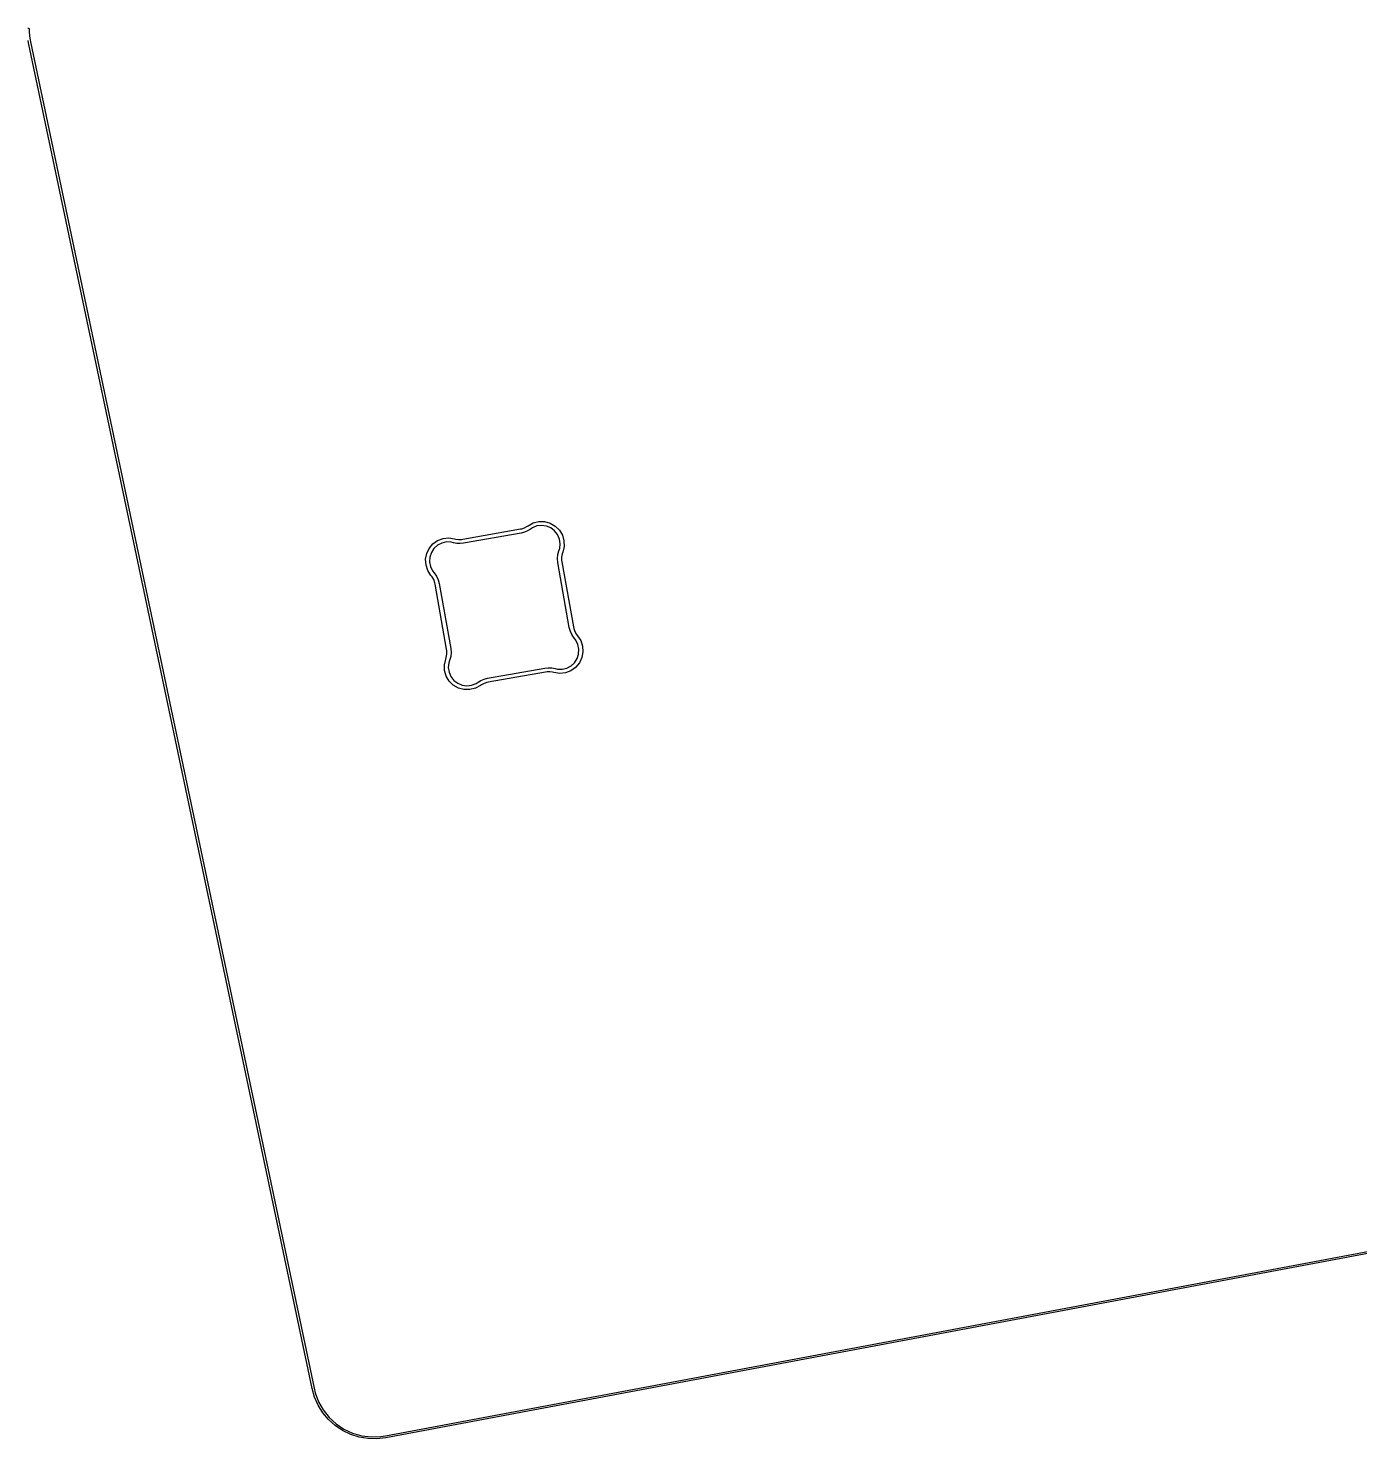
# Model space of a CAD drawing. Extents: x 9 to 292, y -476 to -359.
# Drawn here: x 150.49 to 182.55, y -476.43 to -442.47 of the extents above; entities that cross this region are included whole.
import ezdxf

# ---------------------------------------------------------------- set-up
doc = ezdxf.new("R2010")
doc.units = 0
doc.layers.add('BLACK', color=7, linetype='CONTINUOUS')

msp = doc.modelspace()

# ---------------------------------------------------------------- linework, layer by layer
at = {"layer": 'BLACK', "linetype": 'CONTINUOUS'}
for p, q in [((150.480068, -442.470003), (150.487718, -442.470053)), ((150.487718, -442.470053), (150.495363, -442.470054)), ((150.495363, -442.470054), (150.495432, -442.470104)), ((150.495432, -442.470104), (150.495519, -442.470105)), ((150.495519, -442.470105), (150.501694, -442.474653)), ((150.501694, -442.474653), (150.507863, -442.479136)), ((150.507863, -442.479136), (150.507889, -442.479217)), ((150.507889, -442.479217), (150.507959, -442.479269)), ((150.507959, -442.479269), (150.510264, -442.486528)), ((150.49536, -442.81805), (150.486788, -442.768677)), ((150.498682, -442.82383), (150.49536, -442.81805)), ((157.323279, -475.219819), (150.498682, -442.82383)), ((150.510264, -442.486528), (150.512637, -442.49383)), ((150.512646, -442.493995), (150.512299, -442.546673)), ((150.512299, -442.546673), (150.519122, -442.651812)), ((150.512637, -442.49383), (150.512631, -442.49398)), ((150.512631, -442.49398), (150.512636, -442.493994)), ((150.512636, -442.493994), (150.512646, -442.493995)), ((150.519122, -442.651812), (150.533428, -442.756196)), ((150.533428, -442.756196), (150.540294, -442.788793)), ((150.540294, -442.788793), (150.54048, -442.788914)), ((150.54048, -442.788914), (150.544314, -442.797884)), ((150.544314, -442.797884), (157.372205, -475.209514)), ((162.646731, -454.381119), (162.782472, -454.347758)), ((162.782472, -454.347758), (162.922238, -454.349694)), ((162.922238, -454.349694), (163.057002, -454.386801)), ((160.954971, -454.769467), (162.339297, -454.525374)), ((162.356657, -454.623854), (160.972333, -454.867948)), ((162.339297, -454.525374), (162.339299, -454.525374)), ((162.339298, -454.525352), (162.372498, -454.519502)), ((162.339302, -454.525373), (162.339298, -454.525352)), ((162.339299, -454.525374), (162.339302, -454.525373)), ((162.356662, -454.623854), (162.356657, -454.623854)), ((162.356826, -454.62379), (162.356662, -454.623854)), ((162.436291, -454.603566), (162.356826, -454.62379)), ((162.372498, -454.519502), (162.436413, -454.498037)), ((162.512019, -454.571658), (162.436291, -454.603566)), ((162.436413, -454.498037), (162.496416, -454.467289)), ((162.496416, -454.467289), (162.523791, -454.447616)), ((162.582147, -454.528823), (162.512019, -454.571658)), ((162.523791, -454.447616), (162.523792, -454.447617)), ((162.523792, -454.447617), (162.646731, -454.381119)), ((162.582148, -454.528823), (162.582147, -454.528823)), ((162.58215, -454.528819), (162.582148, -454.528823)), ((162.582153, -454.528819), (162.58215, -454.528819)), ((162.629012, -454.49526), (162.582153, -454.528819)), ((162.73655, -454.453746), (162.629012, -454.49526)), ((162.851081, -454.440682), (162.73655, -454.453746)), ((162.965206, -454.456913), (162.851081, -454.440682)), ((163.071553, -454.501389), (162.965206, -454.456913)), ((163.057002, -454.386801), (163.178059, -454.456682)), ((163.163254, -454.571238), (163.071553, -454.501389)), ((163.234385, -454.661948), (163.163254, -454.571238)), ((163.178059, -454.456682), (163.27759, -454.554824)), ((163.280352, -454.76766), (163.234385, -454.661948)), ((163.27759, -454.554824), (163.349166, -454.674888)), ((163.349166, -454.674888), (163.388164, -454.809117)), ((160.083368, -455.118102), (160.143328, -454.991851)), ((160.143328, -454.991851), (160.233178, -454.884792)), ((160.258698, -454.997443), (160.196421, -455.094431)), ((160.233178, -454.884792), (160.347113, -454.80384)), ((160.343412, -454.919285), (160.258698, -454.997443)), ((160.445093, -454.865006), (160.343412, -454.919285)), ((160.347113, -454.80384), (160.477775, -454.754222)), ((160.557172, -454.838112), (160.445093, -454.865006)), ((160.477775, -454.754222), (160.616726, -454.739144)), ((160.672411, -454.840339), (160.557172, -454.838112)), ((160.616726, -454.739144), (160.754572, -454.759517)), ((160.727917, -454.855844), (160.672411, -454.840339)), ((160.727939, -454.855768), (160.727917, -454.855844)), ((160.727941, -454.855767), (160.727939, -454.855768)), ((160.727945, -454.85577), (160.727941, -454.855767)), ((160.727941, -454.855783), (160.727945, -454.85577)), ((160.808491, -454.872048), (160.727941, -454.855783)), ((160.754572, -454.759517), (160.755005, -454.7595)), ((160.755005, -454.7595), (160.755001, -454.759513)), ((160.755001, -454.759513), (160.755007, -454.759514)), ((160.755007, -454.759514), (160.755011, -454.759502)), ((160.755011, -454.759502), (160.755046, -454.759525)), ((160.755046, -454.759525), (160.787456, -454.768637)), ((160.787456, -454.768637), (160.854361, -454.77701)), ((160.890566, -454.876134), (160.808491, -454.872048)), ((160.854361, -454.77701), (160.921766, -454.775323)), ((160.972324, -454.867947), (160.890566, -454.876134)), ((160.921766, -454.775323), (160.954967, -454.769467)), ((160.954967, -454.769467), (160.954971, -454.769467)), ((160.972333, -454.867948), (160.972324, -454.867947)), ((163.266827, -455.050339), (163.286732, -454.996248)), ((163.298184, -454.881545), (163.280352, -454.76766)), ((163.286732, -454.996248), (163.298184, -454.881545)), ((163.392064, -454.948842), (163.360628, -455.084975)), ((163.388164, -454.809117), (163.392064, -454.948842)), ((160.057169, -455.255391), (160.083368, -455.118102)), ((160.066424, -455.39485), (160.057169, -455.255391)), ((160.160604, -455.203986), (160.15356, -455.319031)), ((160.15356, -455.319031), (160.175745, -455.432137)), ((160.196421, -455.094431), (160.160604, -455.203986)), ((163.232669, -455.2402), (163.241351, -455.143761)), ((163.241034, -455.336656), (163.232669, -455.2402)), ((163.241034, -455.33666), (163.241034, -455.336656)), ((163.516944, -456.901425), (163.241034, -455.33666)), ((163.241351, -455.143761), (163.266813, -455.05034)), ((163.266813, -455.05034), (163.266836, -455.050348)), ((163.266838, -455.050343), (163.266827, -455.050339)), ((163.266836, -455.050348), (163.266837, -455.050345)), ((163.266837, -455.050345), (163.266838, -455.050343)), ((163.332768, -455.200602), (163.332638, -455.280126)), ((163.332638, -455.280126), (163.339514, -455.319289)), ((163.346844, -455.122333), (163.332768, -455.200602)), ((163.339513, -455.319289), (163.339512, -455.319292)), ((163.339512, -455.319292), (163.339514, -455.319296)), ((163.339514, -455.319289), (163.339513, -455.319289)), ((163.339514, -455.319296), (163.615424, -456.884061)), ((163.360577, -455.085099), (163.346844, -455.122333)), ((163.360624, -455.085041), (163.360577, -455.085099)), ((163.360615, -455.085032), (163.360614, -455.085038)), ((163.360614, -455.085038), (163.360624, -455.085041)), ((163.360626, -455.085036), (163.360615, -455.085032)), ((163.360628, -455.084975), (163.360626, -455.085036)), ((160.110534, -455.527473), (160.066424, -455.39485)), ((160.18665, -455.644692), (160.110534, -455.527473)), ((160.175745, -455.432137), (160.225724, -455.535998)), ((160.186652, -455.644695), (160.18665, -455.644692)), ((160.212342, -455.675042), (160.186652, -455.644695)), ((160.25234, -455.743772), (160.212342, -455.675042)), ((160.225724, -455.535998), (160.262921, -455.580017)), ((160.262921, -455.580017), (160.26292, -455.580017)), ((160.26292, -455.580017), (160.3188, -455.659091)), ((160.3188, -455.659091), (160.359946, -455.746739)), ((160.279665, -455.818451), (160.25234, -455.743772)), ((160.2866, -455.857603), (160.279665, -455.818451)), ((160.28661, -455.857601), (160.2866, -455.857603)), ((160.286611, -455.857602), (160.28661, -455.857601)), ((160.286611, -455.857604), (160.286611, -455.857602)), ((160.562521, -457.422367), (160.286611, -455.857604)), ((160.359946, -455.746739), (160.385057, -455.840153)), ((160.385057, -455.840153), (160.385091, -455.84024)), ((160.385091, -455.84024), (160.661002, -457.405005)), ((163.516938, -456.901428), (163.516944, -456.901427)), ((163.542083, -456.994931), (163.516938, -456.901428)), ((163.516944, -456.901427), (163.516944, -456.901425)), ((163.583234, -457.082577), (163.542083, -456.994931)), ((163.639113, -457.161644), (163.583234, -457.082577)), ((163.615424, -456.884061), (163.615423, -456.88409)), ((163.615423, -456.88409), (163.622358, -456.923212)), ((163.622358, -456.923212), (163.649689, -456.997891)), ((163.649689, -456.997891), (163.689692, -457.066622)), ((163.689692, -457.066622), (163.715383, -457.096969)), ((160.56939, -457.461534), (160.56252, -457.422371)), ((160.56252, -457.422371), (160.562521, -457.422371)), ((160.562521, -457.422371), (160.562521, -457.422367)), ((160.661002, -457.405005), (160.661001, -457.405015)), ((160.661001, -457.405015), (160.669354, -457.501472)), ((163.639115, -457.161648), (163.639113, -457.161644)), ((163.639115, -457.161649), (163.639115, -457.161648)), ((163.676316, -457.205671), (163.639115, -457.161649)), ((163.726301, -457.309542), (163.676316, -457.205671)), ((163.715383, -457.096969), (163.715382, -457.09697)), ((163.715382, -457.09697), (163.715382, -457.096971)), ((163.715382, -457.096971), (163.715383, -457.096972)), ((163.715383, -457.096972), (163.791507, -457.2142)), ((163.748489, -457.422658), (163.726301, -457.309542)), ((163.741447, -457.537714), (163.748489, -457.422658)), ((163.791507, -457.2142), (163.835623, -457.346832)), ((163.835623, -457.346832), (163.844881, -457.486301)), ((160.50986, -457.792801), (160.541298, -457.656591)), ((160.541298, -457.656591), (160.541406, -457.656631)), ((160.541401, -457.656624), (160.555165, -457.619321)), ((160.541407, -457.656626), (160.541401, -457.656624)), ((160.541406, -457.656629), (160.541407, -457.656626)), ((160.541406, -457.656631), (160.541406, -457.656629)), ((160.555165, -457.619321), (160.56925, -457.541056)), ((160.56925, -457.541056), (160.56939, -457.461534)), ((160.615187, -457.745378), (160.603744, -457.860095)), ((160.634966, -457.691613), (160.615187, -457.745378)), ((160.635195, -457.691324), (160.634966, -457.691613)), ((160.635189, -457.691316), (160.635188, -457.691321)), ((160.635188, -457.691321), (160.635195, -457.691324)), ((160.635196, -457.691319), (160.635189, -457.691316)), ((160.635197, -457.691286), (160.635196, -457.691319)), ((160.66066, -457.597906), (160.635197, -457.691286)), ((160.669354, -457.501472), (160.66066, -457.597906)), ((163.558629, -457.822447), (163.643349, -457.744279)), ((163.643349, -457.744279), (163.705629, -457.64728)), ((163.758721, -457.749862), (163.668868, -457.856932)), ((163.705629, -457.64728), (163.741447, -457.537714)), ((163.818683, -457.623601), (163.758721, -457.749862)), ((163.844881, -457.486301), (163.818683, -457.623601)), ((160.513772, -457.932537), (160.50986, -457.792801)), ((160.552782, -458.066774), (160.513772, -457.932537)), ((160.624371, -458.186843), (160.552782, -458.066774)), ((160.603744, -457.860095), (160.621587, -457.973992)), ((160.621587, -457.973992), (160.667566, -458.079712)), ((160.667566, -458.079712), (160.738709, -458.170429)), ((161.545372, -458.117813), (162.9297, -457.873719)), ((162.947059, -457.972199), (161.562745, -458.216291)), ((162.9297, -457.873719), (162.929702, -457.873719)), ((162.929702, -457.873719), (162.929708, -457.873716)), ((162.929708, -457.873717), (163.011472, -457.86554)), ((162.929708, -457.873716), (162.929708, -457.873717)), ((162.94706, -457.9722), (162.947059, -457.972199)), ((162.980263, -457.966347), (162.94706, -457.9722)), ((163.04767, -457.964665), (162.980263, -457.966347)), ((163.011472, -457.86554), (163.093542, -457.869629)), ((163.114577, -457.973039), (163.04767, -457.964665)), ((163.093542, -457.869629), (163.174088, -457.885892)), ((163.147017, -457.982158), (163.114577, -457.973039)), ((163.147026, -457.982164), (163.147017, -457.982158)), ((163.147023, -457.982176), (163.147026, -457.982164)), ((163.285298, -458.002606), (163.147023, -457.982176)), ((163.174088, -457.885892), (163.174087, -457.885896)), ((163.174087, -457.885896), (163.17409, -457.885898)), ((163.17409, -457.885898), (163.174094, -457.885898)), ((163.174094, -457.885898), (163.174093, -457.8859)), ((163.174093, -457.8859), (163.174117, -457.885916)), ((163.174117, -457.885916), (163.229602, -457.901414)), ((163.229602, -457.901414), (163.344853, -457.903636)), ((163.424258, -457.987521), (163.285298, -458.002606)), ((163.344853, -457.903636), (163.456941, -457.876734)), ((163.554928, -457.937894), (163.424258, -457.987521)), ((163.456941, -457.876734), (163.558629, -457.822447)), ((163.668868, -457.856932), (163.554928, -457.937894)), ((160.723915, -458.284988), (160.624371, -458.186843)), ((160.844984, -458.354871), (160.723915, -458.284988)), ((160.738709, -458.170429), (160.830423, -458.240282)), ((160.830423, -458.240282), (160.936784, -458.28476)), ((160.97976, -458.391979), (160.844984, -458.354871)), ((160.936784, -458.28476), (161.050922, -458.300991)), ((161.119538, -458.393913), (160.97976, -458.391979)), ((161.050922, -458.300991), (161.165465, -458.287925)), ((161.255289, -458.360551), (161.119538, -458.393913)), ((161.165465, -458.287925), (161.273016, -458.246408)), ((161.378229, -458.294054), (161.255289, -458.360551)), ((161.273016, -458.246408), (161.31988, -458.212845)), ((161.31988, -458.212845), (161.319881, -458.212846)), ((161.319881, -458.212846), (161.319883, -458.212845)), ((161.319883, -458.212845), (161.319886, -458.212842)), ((161.319886, -458.212842), (161.319887, -458.212843)), ((161.319887, -458.212843), (161.390011, -458.170007)), ((161.378242, -458.29405), (161.378229, -458.294054)), ((161.405619, -458.274374), (161.378242, -458.29405)), ((161.390011, -458.170007), (161.465733, -458.138091)), ((161.465625, -458.243619), (161.405619, -458.274374)), ((161.529541, -458.222142), (161.465625, -458.243619)), ((161.465733, -458.138091), (161.545363, -458.117807)), ((161.562701, -458.216292), (161.529541, -458.222142)), ((161.545363, -458.117807), (161.545364, -458.117814)), ((161.545364, -458.117814), (161.545367, -458.117814)), ((161.545367, -458.117814), (161.545372, -458.117813)), ((161.562736, -458.216293), (161.562701, -458.216292)), ((161.562743, -458.216291), (161.562736, -458.216293)), ((161.562744, -458.216292), (161.562743, -458.216291)), ((161.562745, -458.216291), (161.562744, -458.216292)), ((159.087353, -476.355198), (236.187297, -461.898957)), ((236.196513, -461.948101), (159.096567, -476.404342)), ((157.32324, -475.219827), (157.323279, -475.219819)), ((157.382098, -475.426106), (157.32324, -475.219827)), ((157.372205, -475.209514), (157.372207, -475.209714)), ((157.372207, -475.209714), (157.395837, -475.321477)), ((157.395837, -475.321477), (157.476976, -475.535469)), ((157.46932, -475.622084), (157.382098, -475.426106)), ((157.58318, -475.803884), (157.46932, -475.622084)), ((157.476976, -475.535469), (157.590153, -475.734383)), ((157.590153, -475.734383), (157.732658, -475.91346)), ((157.721425, -475.967908), (157.58318, -475.803884)), ((157.881318, -476.11091), (157.721425, -475.967908)), ((157.732658, -475.91346), (157.901079, -476.068411)), ((157.901079, -476.068411), (158.091387, -476.195529)), ((158.059696, -476.230059), (157.881318, -476.11091)), ((158.253029, -476.322999), (158.059696, -476.230059)), ((158.091387, -476.195529), (158.299025, -476.291771)), ((158.457491, -476.387889), (158.253029, -476.322999)), ((158.299025, -476.291771), (158.519023, -476.354832)), ((158.669035, -476.423446), (158.457491, -476.387889)), ((158.519023, -476.354832), (158.746115, -476.383204)), ((158.883476, -476.428967), (158.669035, -476.423446)), ((158.746115, -476.383204), (158.974866, -476.376206)), ((159.096561, -476.404341), (158.883476, -476.428967)), ((158.974866, -476.376206), (159.08735, -476.355198)), ((159.08735, -476.355198), (159.08735, -476.355199)), ((159.08735, -476.355199), (159.087353, -476.355198)), ((159.096567, -476.404342), (159.096561, -476.404341))]:
    msp.add_line(p, q, dxfattribs=at)

doc.saveas('drawing.dxf')
